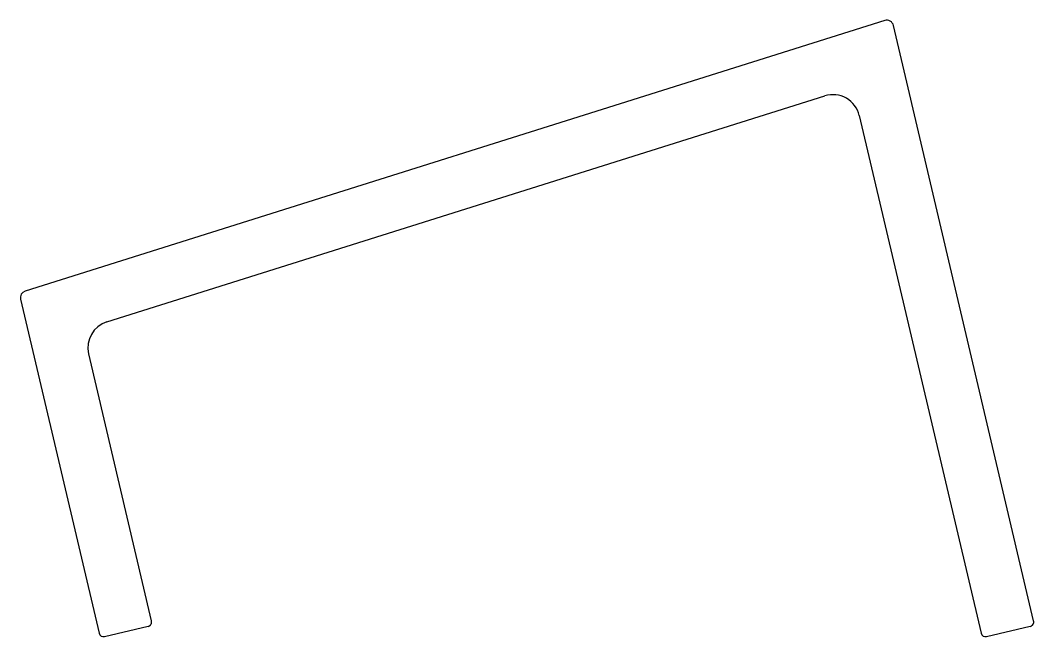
# Model space of a CAD drawing. Extents: x 3.5 to 59.9, y 3 to 37.3.
import ezdxf

# ---------------------------------------------------------------- set-up
doc = ezdxf.new("R2010")
doc.units = 0
doc.layers.get('0').update_dxf_attribs({"linetype": 'CONTINUOUS'})

msp = doc.modelspace()

# ---------------------------------------------------------------- linework, layer by layer
for p, q in [((51.589, 37.278), (3.729, 22.219)), ((59.877, 3.872), (52.074, 37.002)), ((8.28, 20.506), (48.26, 33.085)), ((50.171, 31.998), (56.957, 3.184)), ((3.472, 21.768), (7.849, 3.184)), ((10.769, 3.872), (7.27, 18.731)), ((8.155, 2.995), (10.58, 3.567)), ((57.262, 2.995), (59.688, 3.567))]:
    msp.add_line(p, q)
for centre, radius, start, end in [((51.704, 36.914), 0.381, 13.2528, 107.4658), ((48.711, 31.654), 1.5, 13.2528, 107.4658), ((3.843, 21.855), 0.381, 107.4658, 193.2528), ((8.73, 19.075), 1.5, 107.4658, 193.2528), ((10.522, 3.814), 0.254, 283.2528, 13.2528), ((59.63, 3.814), 0.254, 283.2528, 13.2528), ((8.096, 3.243), 0.254, 193.2528, 283.2528), ((57.204, 3.243), 0.254, 193.2528, 283.2528)]:
    msp.add_arc(centre, radius, start, end)

doc.saveas('drawing.dxf')
